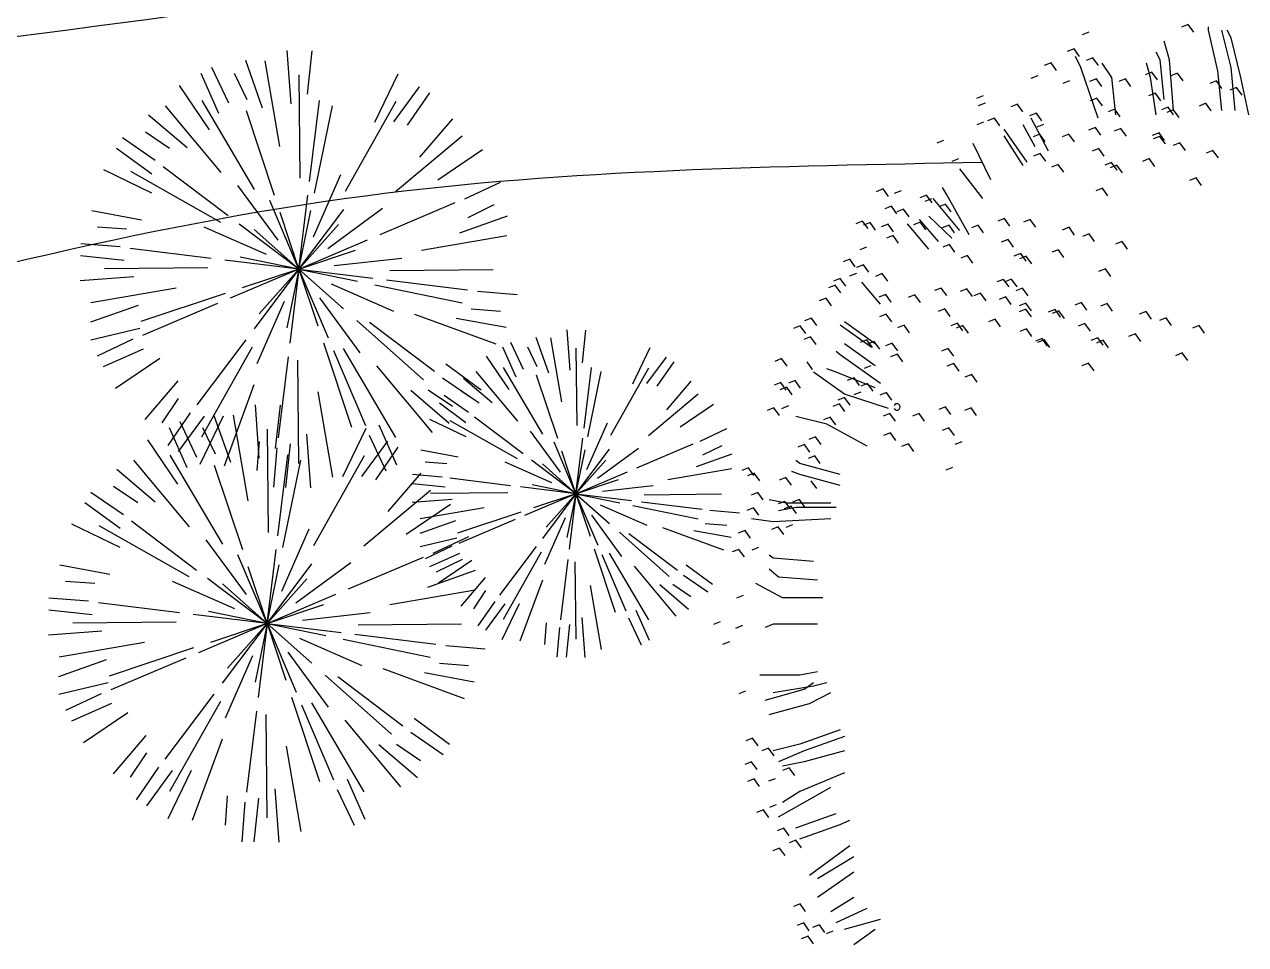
# Model space of a CAD drawing. Header units: millimetres. Extents: x 0 to 77.1, y -22.3 to 58.9.
# Drawn here: x 33.002 to 36.469, y -9.905 to -7.294 of the extents above; entities that cross this region are included whole.
import ezdxf

# ---------------------------------------------------------------- set-up
doc = ezdxf.new("R2010")
doc.units = ezdxf.units.MM
doc.layers.add('01 Curvas', color=7, linetype='Continuous', lineweight=30, true_color=0x000000)
for name, color, linetype in [('ARBOL', 3, 'Continuous'), ('paisajismo', 7, 'Continuous'), ('pisos', 1, 'Continuous')]:
    doc.layers.add(name, color=color, linetype=linetype)

# ---------------------------------------------------------------- blocks, each defined once
blk = doc.blocks.new('44')
at = {"color": 60}
for p, q in [((4946.766, 1422.229), (4946.708, 1422.283)), ((4946.717, 1422.139), (4946.766, 1422.229)), ((4947.175, 1422.2), (4947.117, 1422.254)), ((4947.175, 1422.2), (4947.117, 1422.254)), ((4947.126, 1422.11), (4947.175, 1422.2)), ((4947.126, 1422.11), (4947.175, 1422.2)), ((4945.54, 1422.046), (4945.482, 1422.1)), ((4945.54, 1422.046), (4945.482, 1422.1)), ((4946.247, 1422.075), (4946.19, 1422.129)), ((4946.247, 1422.075), (4946.19, 1422.129)), ((4946.198, 1421.986), (4946.247, 1422.075)), ((4946.198, 1421.986), (4946.247, 1422.075)), ((4946.51, 1422.046), (4946.452, 1422.1)), ((4946.51, 1422.046), (4946.452, 1422.1)), ((4946.528, 1422.126), (4946.47, 1422.18)), ((4946.528, 1422.126), (4946.47, 1422.18)), ((4946.479, 1422.037), (4946.528, 1422.126)), ((4946.479, 1422.037), (4946.528, 1422.126)), ((4947.114, 1422.046), (4947.056, 1422.1)), ((4947.114, 1422.046), (4947.056, 1422.1)), ((4947.303, 1422.126), (4947.245, 1422.18)), ((4947.303, 1422.126), (4947.245, 1422.18)), ((4947.254, 1422.037), (4947.303, 1422.126)), ((4947.254, 1422.037), (4947.303, 1422.126)), ((4947.566, 1422.075), (4947.508, 1422.129)), ((4947.566, 1422.075), (4947.508, 1422.129)), ((4947.516, 1421.986), (4947.566, 1422.075)), ((4947.516, 1421.986), (4947.566, 1422.075)), ((4947.736, 1422.046), (4947.679, 1422.1)), ((4947.736, 1422.046), (4947.679, 1422.1)), ((4947.824, 1422.026), (4947.766, 1422.08)), ((4947.824, 1422.026), (4947.766, 1422.08)), ((4948.06, 1422.024), (4948.002, 1422.078)), ((4945.515, 1421.965), (4945.457, 1422.019)), ((4945.515, 1421.965), (4945.457, 1422.019)), ((4945.466, 1421.876), (4945.515, 1421.965)), ((4945.466, 1421.876), (4945.515, 1421.965)), ((4945.49, 1421.956), (4945.54, 1422.046)), ((4945.49, 1421.956), (4945.54, 1422.046)), ((4946.333, 1421.943), (4946.275, 1421.997)), ((4946.46, 1421.956), (4946.51, 1422.046)), ((4946.46, 1421.956), (4946.51, 1422.046)), ((4946.614, 1421.994), (4946.556, 1422.048)), ((4946.614, 1421.994), (4946.556, 1422.048)), ((4946.564, 1421.905), (4946.614, 1421.994)), ((4946.564, 1421.905), (4946.614, 1421.994)), ((4946.802, 1421.876), (4946.852, 1421.965)), ((4946.802, 1421.876), (4946.852, 1421.965)), ((4947.065, 1421.956), (4947.114, 1422.046)), ((4947.065, 1421.956), (4947.114, 1422.046)), ((4947.687, 1421.956), (4947.736, 1422.046)), ((4947.687, 1421.956), (4947.736, 1422.046)), ((4947.775, 1421.937), (4947.824, 1422.026)), ((4947.775, 1421.937), (4947.824, 1422.026)), ((4947.95, 1421.892), (4947.892, 1421.946)), ((4947.95, 1421.892), (4947.892, 1421.946)), ((4948.01, 1421.934), (4948.06, 1422.024)), ((4948.01, 1421.934), (4948.06, 1422.024)), ((4948.068, 1421.865), (4948.01, 1421.919)), ((4948.068, 1421.865), (4948.01, 1421.919)), ((4944.697, 1421.76), (4944.64, 1421.814)), ((4944.697, 1421.76), (4944.64, 1421.814)), ((4944.911, 1421.789), (4944.853, 1421.843)), ((4944.911, 1421.789), (4944.853, 1421.843)), ((4944.861, 1421.7), (4944.911, 1421.789)), ((4944.861, 1421.7), (4944.911, 1421.789)), ((4945.173, 1421.811), (4945.116, 1421.865)), ((4945.173, 1421.811), (4945.116, 1421.865)), ((4945.124, 1421.722), (4945.173, 1421.811)), ((4945.124, 1421.722), (4945.173, 1421.811)), ((4945.344, 1421.84), (4945.286, 1421.894)), ((4945.344, 1421.84), (4945.286, 1421.894)), ((4945.295, 1421.751), (4945.344, 1421.84)), ((4945.295, 1421.751), (4945.344, 1421.84)), ((4948.019, 1421.775), (4948.068, 1421.865)), ((4948.019, 1421.775), (4948.068, 1421.865)), ((4943.898, 1421.606), (4943.84, 1421.66)), ((4944.648, 1421.67), (4944.697, 1421.76)), ((4944.648, 1421.67), (4944.697, 1421.76)), ((4945.62, 1421.634), (4945.563, 1421.688)), ((4946.029, 1421.605), (4945.972, 1421.659)), ((4946.029, 1421.605), (4945.972, 1421.659)), ((4948.068, 1421.638), (4948.01, 1421.691)), ((4948.068, 1421.638), (4948.01, 1421.691)), ((4944.264, 1421.503), (4944.206, 1421.557)), ((4944.807, 1421.577), (4944.749, 1421.63)), ((4944.807, 1421.577), (4944.749, 1421.63)), ((4945.102, 1421.48), (4945.044, 1421.534)), ((4945.102, 1421.48), (4945.044, 1421.534)), ((4945.382, 1421.532), (4945.325, 1421.586)), ((4945.382, 1421.532), (4945.325, 1421.586)), ((4945.333, 1421.442), (4945.382, 1421.532)), ((4945.333, 1421.442), (4945.382, 1421.532)), ((4945.571, 1421.545), (4945.62, 1421.634)), ((4945.98, 1421.516), (4946.029, 1421.605)), ((4945.98, 1421.516), (4946.029, 1421.605)), ((4946.158, 1421.532), (4946.1, 1421.586)), ((4946.158, 1421.532), (4946.1, 1421.586)), ((4946.108, 1421.442), (4946.158, 1421.532)), ((4946.108, 1421.442), (4946.158, 1421.532)), ((4946.42, 1421.48), (4946.362, 1421.534)), ((4946.42, 1421.48), (4946.362, 1421.534)), ((4947.348, 1421.48), (4947.29, 1421.534)), ((4947.348, 1421.48), (4947.29, 1421.534)), ((4947.879, 1421.506), (4947.821, 1421.56)), ((4947.879, 1421.506), (4947.821, 1421.56)), ((4948.019, 1421.548), (4948.068, 1421.638)), ((4943.745, 1421.423), (4943.688, 1421.477)), ((4943.965, 1421.371), (4943.907, 1421.425)), ((4945.052, 1421.391), (4945.102, 1421.48)), ((4945.052, 1421.391), (4945.102, 1421.48)), ((4945.187, 1421.349), (4945.129, 1421.402)), ((4945.364, 1421.451), (4945.306, 1421.505)), ((4945.364, 1421.451), (4945.306, 1421.505)), ((4945.315, 1421.362), (4945.364, 1421.451)), ((4945.315, 1421.362), (4945.364, 1421.451)), ((4945.468, 1421.4), (4945.41, 1421.454)), ((4945.468, 1421.4), (4945.41, 1421.454)), ((4945.418, 1421.31), (4945.468, 1421.4)), ((4945.418, 1421.31), (4945.468, 1421.4)), ((4945.968, 1421.451), (4945.91, 1421.505)), ((4945.968, 1421.451), (4945.91, 1421.505)), ((4945.919, 1421.362), (4945.968, 1421.451)), ((4945.919, 1421.362), (4945.968, 1421.451)), ((4946.37, 1421.391), (4946.42, 1421.48)), ((4946.37, 1421.391), (4946.42, 1421.48)), ((4946.591, 1421.451), (4946.533, 1421.505)), ((4946.591, 1421.451), (4946.533, 1421.505)), ((4946.541, 1421.362), (4946.591, 1421.451)), ((4946.541, 1421.362), (4946.591, 1421.451)), ((4946.678, 1421.432), (4946.621, 1421.485)), ((4946.678, 1421.432), (4946.621, 1421.485)), ((4946.629, 1421.342), (4946.678, 1421.432)), ((4946.629, 1421.342), (4946.678, 1421.432)), ((4946.914, 1421.429), (4946.856, 1421.483)), ((4946.865, 1421.34), (4946.914, 1421.429)), ((4946.865, 1421.34), (4946.914, 1421.429)), ((4947.298, 1421.391), (4947.348, 1421.48)), ((4947.298, 1421.391), (4947.348, 1421.48)), ((4947.366, 1421.4), (4947.308, 1421.454)), ((4947.366, 1421.4), (4947.308, 1421.454)), ((4947.316, 1421.31), (4947.366, 1421.4)), ((4947.316, 1421.31), (4947.366, 1421.4)), ((4947.69, 1421.41), (4947.632, 1421.464)), ((4947.64, 1421.321), (4947.69, 1421.41)), ((4947.64, 1421.321), (4947.69, 1421.41)), ((4947.829, 1421.416), (4947.879, 1421.506)), ((4947.829, 1421.416), (4947.879, 1421.506)), ((4945.656, 1421.281), (4945.706, 1421.371)), ((4945.656, 1421.281), (4945.706, 1421.371)), ((4946.804, 1421.297), (4946.747, 1421.351)), ((4946.804, 1421.297), (4946.747, 1421.351)), ((4946.922, 1421.27), (4946.865, 1421.324)), ((4946.922, 1421.27), (4946.865, 1421.324)), ((4946.873, 1421.181), (4946.922, 1421.27)), ((4946.873, 1421.181), (4946.922, 1421.27)), ((4947.11, 1421.319), (4947.052, 1421.373)), ((4947.11, 1421.319), (4947.052, 1421.373)), ((4947.433, 1421.217), (4947.375, 1421.271)), ((4947.433, 1421.217), (4947.375, 1421.271)), ((4948.013, 1421.22), (4947.955, 1421.274)), ((4948.013, 1421.22), (4947.955, 1421.274)), ((4947.348, 1421.114), (4947.29, 1421.168)), ((4947.348, 1421.114), (4947.29, 1421.168)), ((4947.383, 1421.127), (4947.433, 1421.217)), ((4947.665, 1421.183), (4947.608, 1421.237)), ((4947.665, 1421.183), (4947.608, 1421.237)), ((4947.964, 1421.13), (4948.013, 1421.22)), ((4947.964, 1421.13), (4948.013, 1421.22)), ((4943.337, 1421.034), (4943.279, 1421.088)), ((4946.544, 1420.816), (4946.486, 1420.87)), ((4942.909, 1420.748), (4942.851, 1420.802)), ((4942.909, 1420.748), (4942.851, 1420.802)), ((4942.86, 1420.659), (4942.909, 1420.748)), ((4942.86, 1420.659), (4942.909, 1420.748)), ((4946.495, 1420.726), (4946.544, 1420.816)), ((4946.495, 1420.726), (4946.544, 1420.816)), ((4942.519, 1420.543), (4942.461, 1420.597)), ((4942.671, 1420.646), (4942.613, 1420.7)), ((4942.671, 1420.646), (4942.613, 1420.7)), ((4942.622, 1420.556), (4942.671, 1420.646)), ((4942.622, 1420.556), (4942.671, 1420.646)), ((4942.885, 1420.543), (4942.827, 1420.597)), ((4946.52, 1420.589), (4946.462, 1420.643)), ((4946.52, 1420.589), (4946.462, 1420.643)), ((4942.469, 1420.454), (4942.519, 1420.543)), ((4942.835, 1420.454), (4942.885, 1420.543)), ((4946.47, 1420.499), (4946.52, 1420.589)), ((4946.47, 1420.499), (4946.52, 1420.589)), ((4942.256, 1420.308), (4942.199, 1420.362)), ((4942.256, 1420.308), (4942.199, 1420.362)), ((4942.616, 1420.338), (4942.559, 1420.392)), ((4942.207, 1420.219), (4942.256, 1420.308)), ((4942.366, 1420.206), (4942.308, 1420.26)), ((4942.787, 1420.25), (4942.729, 1420.304)), ((4942.738, 1420.16), (4942.787, 1420.25)), ((4942.738, 1420.16), (4942.787, 1420.25)), ((4942.171, 1420.023), (4942.113, 1420.076)), ((4942.171, 1420.023), (4942.113, 1420.076)), ((4946.495, 1420.046), (4946.437, 1420.1)), ((4946.495, 1420.046), (4946.437, 1420.1)), ((4941.957, 1419.971), (4941.899, 1420.025)), ((4941.957, 1419.971), (4941.899, 1420.025)), ((4941.908, 1419.882), (4941.957, 1419.971)), ((4941.908, 1419.882), (4941.957, 1419.971)), ((4942.121, 1419.933), (4942.171, 1420.023)), ((4942.121, 1419.933), (4942.171, 1420.023)), ((4942.11, 1419.847), (4942.052, 1419.901)), ((4942.06, 1419.757), (4942.11, 1419.847)), ((4951.032, 1419.608), (4950.974, 1419.662)), ((4951.032, 1419.608), (4950.974, 1419.662)), ((4951.41, 1419.674), (4951.352, 1419.728)), ((4951.41, 1419.674), (4951.352, 1419.728)), ((4951.36, 1419.585), (4951.41, 1419.674)), ((4951.36, 1419.585), (4951.41, 1419.674)), ((4941.506, 1419.509), (4941.448, 1419.563)), ((4941.506, 1419.509), (4941.448, 1419.563)), ((4950.439, 1419.554), (4950.381, 1419.608)), ((4950.439, 1419.554), (4950.381, 1419.608)), ((4950.389, 1419.464), (4950.439, 1419.554)), ((4950.389, 1419.464), (4950.439, 1419.554)), ((4950.707, 1419.554), (4950.65, 1419.608)), ((4950.707, 1419.554), (4950.65, 1419.608)), ((4950.658, 1419.464), (4950.707, 1419.554)), ((4950.658, 1419.464), (4950.707, 1419.554)), ((4950.739, 1419.579), (4950.681, 1419.633)), ((4950.739, 1419.579), (4950.681, 1419.633)), ((4950.689, 1419.49), (4950.739, 1419.579)), ((4950.689, 1419.49), (4950.739, 1419.579)), ((4951.032, 1419.542), (4950.974, 1419.596)), ((4951.032, 1419.542), (4950.974, 1419.596)), ((4950.982, 1419.519), (4951.032, 1419.608)), ((4950.982, 1419.453), (4951.032, 1419.542)), ((4941.335, 1419.385), (4941.277, 1419.439)), ((4941.335, 1419.385), (4941.277, 1419.439)), ((4941.456, 1419.42), (4941.506, 1419.509)), ((4941.225, 1419.282), (4941.167, 1419.336)), ((4941.225, 1419.282), (4941.167, 1419.336)), ((4941.176, 1419.193), (4941.225, 1419.282)), ((4941.176, 1419.193), (4941.225, 1419.282)), ((4941.285, 1419.295), (4941.335, 1419.385)), ((4941.285, 1419.295), (4941.335, 1419.385)), ((4941.39, 1419.224), (4941.332, 1419.277)), ((4950.738, 1419.327), (4950.68, 1419.38)), ((4950.738, 1419.327), (4950.68, 1419.38)), ((4950.688, 1419.237), (4950.738, 1419.327)), ((4950.688, 1419.237), (4950.738, 1419.327)), ((4951.245, 1419.257), (4951.187, 1419.31)), ((4951.245, 1419.257), (4951.187, 1419.31)), ((4951.514, 1419.257), (4951.456, 1419.31)), ((4951.514, 1419.257), (4951.456, 1419.31)), ((4941.34, 1419.134), (4941.39, 1419.224)), ((4941.34, 1419.134), (4941.39, 1419.224)), ((4951.196, 1419.167), (4951.245, 1419.257)), ((4951.196, 1419.167), (4951.245, 1419.257)), ((4951.464, 1419.167), (4951.514, 1419.257)), ((4951.464, 1419.167), (4951.514, 1419.257)), ((4941.39, 1419.062), (4941.332, 1419.116)), ((4950.469, 1419.004), (4950.412, 1419.058)), ((4950.469, 1419.004), (4950.412, 1419.058)), ((4950.42, 1418.915), (4950.469, 1419.004)), ((4950.42, 1418.915), (4950.469, 1419.004)), ((4950.817, 1418.967), (4950.759, 1419.021)), ((4950.817, 1418.967), (4950.759, 1419.021)), ((4951.544, 1419.029), (4951.486, 1419.083)), ((4951.544, 1419.029), (4951.486, 1419.083)), ((4951.495, 1418.94), (4951.544, 1419.029)), ((4951.495, 1418.94), (4951.544, 1419.029)), ((4950.768, 1418.878), (4950.817, 1418.967)), ((4950.768, 1418.878), (4950.817, 1418.967))]:
    blk.add_line(p, q, dxfattribs=at)
at = {"color": 62}
for p, q in [((4948.493, 1422.075), (4948.435, 1422.129)), ((4948.493, 1422.075), (4948.435, 1422.129)), ((4948.444, 1421.986), (4948.493, 1422.075)), ((4948.444, 1421.986), (4948.493, 1422.075)), ((4948.902, 1422.024), (4948.844, 1422.078)), ((4948.902, 1422.024), (4948.844, 1422.078)), ((4948.255, 1421.914), (4948.197, 1421.968)), ((4948.255, 1421.914), (4948.197, 1421.968)), ((4948.512, 1421.994), (4948.454, 1422.048)), ((4948.512, 1421.994), (4948.454, 1422.048)), ((4948.462, 1421.905), (4948.512, 1421.994)), ((4948.462, 1421.905), (4948.512, 1421.994)), ((4948.774, 1421.862), (4948.716, 1421.916)), ((4948.774, 1421.862), (4948.716, 1421.916)), ((4948.853, 1421.934), (4948.902, 1422.024)), ((4948.853, 1421.934), (4948.902, 1422.024)), ((4948.579, 1421.811), (4948.521, 1421.865)), ((4948.579, 1421.811), (4948.521, 1421.865)), ((4948.529, 1421.722), (4948.579, 1421.811)), ((4948.724, 1421.773), (4948.774, 1421.862)), ((4948.724, 1421.773), (4948.774, 1421.862)), ((4948.969, 1421.84), (4948.911, 1421.894)), ((4948.493, 1421.708), (4948.435, 1421.762)), ((4948.493, 1421.708), (4948.435, 1421.762)), ((4948.444, 1421.619), (4948.493, 1421.708)), ((4948.444, 1421.619), (4948.493, 1421.708)), ((4948.8, 1421.729), (4948.742, 1421.783)), ((4948.8, 1421.729), (4948.742, 1421.783)), ((4948.751, 1421.639), (4948.8, 1421.729)), ((4948.751, 1421.639), (4948.8, 1421.729)), ((4949.659, 1421.657), (4949.601, 1421.711)), ((4948.75, 1421.503), (4948.692, 1421.557)), ((4949.03, 1421.503), (4948.972, 1421.557)), ((4949.044, 1421.568), (4948.986, 1421.621)), ((4949.044, 1421.568), (4948.986, 1421.621)), ((4948.995, 1421.478), (4949.044, 1421.568)), ((4948.995, 1421.478), (4949.044, 1421.568)), ((4950.281, 1421.474), (4950.223, 1421.528)), ((4948.7, 1421.414), (4948.75, 1421.503)), ((4948.7, 1421.414), (4948.75, 1421.503)), ((4949.044, 1421.34), (4948.986, 1421.394)), ((4949.044, 1421.34), (4948.986, 1421.394)), ((4949.549, 1421.423), (4949.491, 1421.477)), ((4950.025, 1421.349), (4949.967, 1421.403)), ((4950.22, 1421.423), (4950.162, 1421.477)), ((4948.855, 1421.208), (4948.797, 1421.262)), ((4948.855, 1421.208), (4948.797, 1421.262)), ((4948.995, 1421.251), (4949.044, 1421.34)), ((4950.115, 1421.262), (4950.058, 1421.316)), ((4950.115, 1421.262), (4950.058, 1421.316)), ((4950.066, 1421.172), (4950.115, 1421.262)), ((4950.066, 1421.172), (4950.115, 1421.262)), ((4947.616, 1421.094), (4947.665, 1421.183)), ((4947.616, 1421.094), (4947.665, 1421.183)), ((4948.666, 1421.113), (4948.608, 1421.167)), ((4948.805, 1421.119), (4948.855, 1421.208)), ((4948.805, 1421.119), (4948.855, 1421.208)), ((4950.36, 1421.1), (4950.302, 1421.154)), ((4950.36, 1421.1), (4950.302, 1421.154)), ((4946.922, 1421.043), (4946.865, 1421.097)), ((4946.922, 1421.043), (4946.865, 1421.097)), ((4946.873, 1420.954), (4946.922, 1421.043)), ((4947.298, 1421.025), (4947.348, 1421.114)), ((4947.298, 1421.025), (4947.348, 1421.114)), ((4948.202, 1420.992), (4948.145, 1421.046)), ((4948.202, 1420.992), (4948.145, 1421.046)), ((4948.153, 1420.903), (4948.202, 1420.992)), ((4948.153, 1420.903), (4948.202, 1420.992)), ((4948.616, 1421.024), (4948.666, 1421.113)), ((4948.616, 1421.024), (4948.666, 1421.113)), ((4950.31, 1421.011), (4950.36, 1421.1)), ((4950.31, 1421.011), (4950.36, 1421.1)), ((4950.733, 1421.034), (4950.675, 1421.088)), ((4950.922, 1420.964), (4950.864, 1421.018)), ((4950.922, 1420.964), (4950.864, 1421.018)), ((4946.733, 1420.911), (4946.675, 1420.965)), ((4946.733, 1420.911), (4946.675, 1420.965)), ((4946.684, 1420.822), (4946.733, 1420.911)), ((4946.684, 1420.822), (4946.733, 1420.911)), ((4948.013, 1420.861), (4947.955, 1420.914)), ((4948.013, 1420.861), (4947.955, 1420.914)), ((4947.964, 1420.771), (4948.013, 1420.861)), ((4947.964, 1420.771), (4948.013, 1420.861)), ((4948.641, 1420.886), (4948.584, 1420.94)), ((4948.641, 1420.886), (4948.584, 1420.94)), ((4948.592, 1420.796), (4948.641, 1420.886)), ((4948.592, 1420.796), (4948.641, 1420.886)), ((4948.989, 1420.922), (4948.931, 1420.976)), ((4948.989, 1420.922), (4948.931, 1420.976)), ((4948.94, 1420.833), (4948.989, 1420.922)), ((4948.94, 1420.833), (4948.989, 1420.922)), ((4950.36, 1420.873), (4950.302, 1420.927)), ((4950.36, 1420.873), (4950.302, 1420.927)), ((4950.31, 1420.784), (4950.36, 1420.873)), ((4950.872, 1420.875), (4950.922, 1420.964)), ((4950.872, 1420.875), (4950.922, 1420.964)), ((4951.166, 1420.803), (4951.108, 1420.857)), ((4951.166, 1420.803), (4951.108, 1420.857)), ((4947.934, 1420.67), (4947.876, 1420.724)), ((4947.934, 1420.67), (4947.876, 1420.724)), ((4948.312, 1420.736), (4948.254, 1420.79)), ((4948.312, 1420.736), (4948.254, 1420.79)), ((4948.263, 1420.646), (4948.312, 1420.736)), ((4948.263, 1420.646), (4948.312, 1420.736)), ((4949.178, 1420.695), (4949.121, 1420.749)), ((4949.178, 1420.695), (4949.121, 1420.749)), ((4950.17, 1420.741), (4950.113, 1420.795)), ((4950.17, 1420.741), (4950.113, 1420.795)), ((4950.121, 1420.652), (4950.17, 1420.741)), ((4950.121, 1420.652), (4950.17, 1420.741)), ((4950.281, 1420.748), (4950.223, 1420.802)), ((4950.83, 1420.697), (4950.773, 1420.751)), ((4951.116, 1420.714), (4951.166, 1420.803)), ((4951.116, 1420.714), (4951.166, 1420.803)), ((4951.398, 1420.734), (4951.34, 1420.787)), ((4946.868, 1420.625), (4946.81, 1420.679)), ((4946.868, 1420.625), (4946.81, 1420.679)), ((4946.818, 1420.536), (4946.868, 1420.625)), ((4946.818, 1420.536), (4946.868, 1420.625)), ((4947.641, 1420.641), (4947.583, 1420.695)), ((4947.641, 1420.641), (4947.583, 1420.695)), ((4947.591, 1420.551), (4947.641, 1420.641)), ((4947.591, 1420.551), (4947.641, 1420.641)), ((4947.934, 1420.604), (4947.876, 1420.658)), ((4947.934, 1420.604), (4947.876, 1420.658)), ((4947.884, 1420.58), (4947.934, 1420.67)), ((4947.884, 1420.515), (4947.934, 1420.604)), ((4948.333, 1420.582), (4948.275, 1420.636)), ((4948.333, 1420.582), (4948.275, 1420.636)), ((4948.989, 1420.563), (4948.931, 1420.617)), ((4948.989, 1420.563), (4948.931, 1420.617)), ((4949.129, 1420.606), (4949.178, 1420.695)), ((4949.129, 1420.606), (4949.178, 1420.695)), ((4949.981, 1420.646), (4949.923, 1420.7)), ((4949.932, 1420.557), (4949.981, 1420.646)), ((4949.932, 1420.557), (4949.981, 1420.646)), ((4951.166, 1420.576), (4951.108, 1420.63)), ((4951.166, 1420.576), (4951.108, 1420.63)), ((4947.52, 1420.519), (4947.462, 1420.573)), ((4947.471, 1420.429), (4947.52, 1420.519)), ((4947.471, 1420.429), (4947.52, 1420.519)), ((4948.284, 1420.493), (4948.333, 1420.582)), ((4948.284, 1420.493), (4948.333, 1420.582)), ((4948.577, 1420.421), (4948.52, 1420.475)), ((4948.577, 1420.421), (4948.52, 1420.475)), ((4948.94, 1420.474), (4948.989, 1420.563)), ((4948.94, 1420.474), (4948.989, 1420.563)), ((4949.288, 1420.439), (4949.23, 1420.493)), ((4949.288, 1420.439), (4949.23, 1420.493)), ((4949.957, 1420.419), (4949.899, 1420.473)), ((4949.957, 1420.419), (4949.899, 1420.473)), ((4950.305, 1420.455), (4950.247, 1420.509)), ((4950.305, 1420.455), (4950.247, 1420.509)), ((4950.977, 1420.444), (4950.919, 1420.498)), ((4950.977, 1420.444), (4950.919, 1420.498)), ((4951.116, 1420.487), (4951.166, 1420.576)), ((4947.057, 1420.398), (4946.999, 1420.452)), ((4947.057, 1420.398), (4946.999, 1420.452)), ((4947.007, 1420.309), (4947.057, 1420.398)), ((4947.007, 1420.309), (4947.057, 1420.398)), ((4947.496, 1420.291), (4947.438, 1420.345)), ((4947.496, 1420.291), (4947.438, 1420.345)), ((4948.147, 1420.318), (4948.09, 1420.372)), ((4948.147, 1420.318), (4948.09, 1420.372)), ((4948.416, 1420.318), (4948.358, 1420.372)), ((4948.416, 1420.318), (4948.358, 1420.372)), ((4948.528, 1420.332), (4948.577, 1420.421)), ((4948.528, 1420.332), (4948.577, 1420.421)), ((4948.617, 1420.343), (4948.559, 1420.397)), ((4948.617, 1420.343), (4948.559, 1420.397)), ((4948.567, 1420.254), (4948.617, 1420.343)), ((4948.567, 1420.254), (4948.617, 1420.343)), ((4948.91, 1420.373), (4948.852, 1420.427)), ((4948.91, 1420.373), (4948.852, 1420.427)), ((4948.91, 1420.307), (4948.852, 1420.361)), ((4948.91, 1420.307), (4948.852, 1420.361)), ((4948.86, 1420.283), (4948.91, 1420.373)), ((4949.239, 1420.349), (4949.288, 1420.439)), ((4949.239, 1420.349), (4949.288, 1420.439)), ((4949.907, 1420.329), (4949.957, 1420.419)), ((4949.907, 1420.329), (4949.957, 1420.419)), ((4950.255, 1420.366), (4950.305, 1420.455)), ((4950.255, 1420.366), (4950.305, 1420.455)), ((4950.787, 1420.349), (4950.73, 1420.403)), ((4950.738, 1420.259), (4950.787, 1420.349)), ((4950.738, 1420.259), (4950.787, 1420.349)), ((4950.927, 1420.355), (4950.977, 1420.444)), ((4950.927, 1420.355), (4950.977, 1420.444)), ((4946.868, 1420.266), (4946.81, 1420.32)), ((4946.868, 1420.266), (4946.81, 1420.32)), ((4946.818, 1420.177), (4946.868, 1420.266)), ((4946.818, 1420.177), (4946.868, 1420.266)), ((4947.167, 1420.141), (4947.109, 1420.195)), ((4947.167, 1420.141), (4947.109, 1420.195)), ((4947.446, 1420.202), (4947.496, 1420.291)), ((4947.446, 1420.202), (4947.496, 1420.291)), ((4948.098, 1420.229), (4948.147, 1420.318)), ((4948.098, 1420.229), (4948.147, 1420.318)), ((4948.366, 1420.229), (4948.416, 1420.318)), ((4948.366, 1420.229), (4948.416, 1420.318)), ((4948.577, 1420.194), (4948.52, 1420.248)), ((4948.577, 1420.194), (4948.52, 1420.248)), ((4948.528, 1420.104), (4948.577, 1420.194)), ((4948.86, 1420.217), (4948.91, 1420.307)), ((4950.494, 1420.228), (4950.436, 1420.282)), ((4950.494, 1420.228), (4950.436, 1420.282)), ((4950.444, 1420.139), (4950.494, 1420.228)), ((4950.444, 1420.139), (4950.494, 1420.228)), ((4951.111, 1420.158), (4951.053, 1420.212)), ((4951.111, 1420.158), (4951.053, 1420.212)), ((4946.788, 1420.075), (4946.73, 1420.129)), ((4946.788, 1420.075), (4946.73, 1420.129)), ((4947.117, 1420.052), (4947.167, 1420.141)), ((4947.117, 1420.052), (4947.167, 1420.141)), ((4948.388, 1420.062), (4948.33, 1420.116)), ((4948.388, 1420.062), (4948.33, 1420.116)), ((4948.339, 1419.972), (4948.388, 1420.062)), ((4948.339, 1419.972), (4948.388, 1420.062)), ((4948.447, 1420.091), (4948.389, 1420.145)), ((4948.447, 1420.091), (4948.389, 1420.145)), ((4948.397, 1420.001), (4948.447, 1420.091)), ((4948.397, 1420.001), (4948.447, 1420.091)), ((4949.123, 1420.021), (4949.066, 1420.075)), ((4949.123, 1420.021), (4949.066, 1420.075)), ((4949.392, 1420.021), (4949.334, 1420.075)), ((4949.392, 1420.021), (4949.334, 1420.075)), ((4950.305, 1420.096), (4950.247, 1420.15)), ((4950.305, 1420.096), (4950.247, 1420.15)), ((4950.255, 1420.007), (4950.305, 1420.096)), ((4950.255, 1420.007), (4950.305, 1420.096)), ((4950.763, 1420.121), (4950.705, 1420.175)), ((4950.763, 1420.121), (4950.705, 1420.175)), ((4950.713, 1420.032), (4950.763, 1420.121)), ((4950.713, 1420.032), (4950.763, 1420.121)), ((4951.061, 1420.069), (4951.111, 1420.158)), ((4951.061, 1420.069), (4951.111, 1420.158)), ((4948.199, 1419.967), (4948.141, 1420.02)), ((4948.149, 1419.877), (4948.199, 1419.967)), ((4948.149, 1419.877), (4948.199, 1419.967)), ((4949.074, 1419.931), (4949.123, 1420.021)), ((4949.074, 1419.931), (4949.123, 1420.021)), ((4949.342, 1419.931), (4949.392, 1420.021)), ((4949.342, 1419.931), (4949.392, 1420.021)), ((4949.932, 1419.876), (4949.875, 1419.93)), ((4949.932, 1419.876), (4949.875, 1419.93)), ((4950.225, 1419.906), (4950.167, 1419.96)), ((4950.225, 1419.906), (4950.167, 1419.96)), ((4950.604, 1419.972), (4950.546, 1420.026)), ((4950.604, 1419.972), (4950.546, 1420.026)), ((4950.554, 1419.882), (4950.604, 1419.972)), ((4950.554, 1419.882), (4950.604, 1419.972)), ((4951.3, 1419.931), (4951.242, 1419.985)), ((4951.3, 1419.931), (4951.242, 1419.985)), ((4951.251, 1419.841), (4951.3, 1419.931)), ((4951.251, 1419.841), (4951.3, 1419.931)), ((4948.178, 1419.768), (4948.12, 1419.822)), ((4948.178, 1419.768), (4948.12, 1419.822)), ((4948.522, 1419.776), (4948.465, 1419.83)), ((4948.522, 1419.776), (4948.465, 1419.83)), ((4949.422, 1419.794), (4949.365, 1419.848)), ((4949.422, 1419.794), (4949.365, 1419.848)), ((4949.883, 1419.787), (4949.932, 1419.876)), ((4949.883, 1419.787), (4949.932, 1419.876)), ((4950.225, 1419.84), (4950.167, 1419.894)), ((4950.225, 1419.84), (4950.167, 1419.894)), ((4950.176, 1419.816), (4950.225, 1419.906)), ((4950.176, 1419.75), (4950.225, 1419.84)), ((4951.111, 1419.799), (4951.053, 1419.853)), ((4951.111, 1419.799), (4951.053, 1419.853)), ((4951.061, 1419.71), (4951.111, 1419.799)), ((4951.061, 1419.71), (4951.111, 1419.799)), ((4948.175, 1419.739), (4948.117, 1419.793)), ((4948.175, 1419.739), (4948.117, 1419.793)), ((4948.125, 1419.65), (4948.175, 1419.739)), ((4948.125, 1419.65), (4948.175, 1419.739)), ((4948.128, 1419.679), (4948.178, 1419.768)), ((4948.128, 1419.679), (4948.178, 1419.768)), ((4948.526, 1419.732), (4948.468, 1419.786)), ((4948.526, 1419.732), (4948.468, 1419.786)), ((4948.473, 1419.687), (4948.522, 1419.776)), ((4948.473, 1419.687), (4948.522, 1419.776)), ((4948.476, 1419.642), (4948.526, 1419.732)), ((4948.476, 1419.642), (4948.526, 1419.732)), ((4949.373, 1419.704), (4949.422, 1419.794)), ((4949.373, 1419.704), (4949.422, 1419.794)), ((4948.712, 1419.549), (4948.654, 1419.603)), ((4948.712, 1419.549), (4948.654, 1419.603)), ((4948.662, 1419.459), (4948.712, 1419.549)), ((4948.662, 1419.459), (4948.712, 1419.549)), ((4948.522, 1419.417), (4948.465, 1419.471)), ((4948.522, 1419.417), (4948.465, 1419.471)), ((4948.473, 1419.327), (4948.522, 1419.417)), ((4948.473, 1419.327), (4948.522, 1419.417)), ((4949.154, 1419.471), (4949.096, 1419.525)), ((4949.154, 1419.471), (4949.096, 1419.525)), ((4949.104, 1419.382), (4949.154, 1419.471)), ((4949.104, 1419.382), (4949.154, 1419.471)), ((4949.502, 1419.434), (4949.444, 1419.488)), ((4949.502, 1419.434), (4949.444, 1419.488)), ((4949.452, 1419.345), (4949.502, 1419.434)), ((4949.452, 1419.345), (4949.502, 1419.434)), ((4948.443, 1419.226), (4948.385, 1419.28)), ((4948.443, 1419.226), (4948.385, 1419.28)), ((4948.821, 1419.292), (4948.764, 1419.346)), ((4948.821, 1419.292), (4948.764, 1419.346)), ((4948.772, 1419.203), (4948.821, 1419.292)), ((4948.772, 1419.203), (4948.821, 1419.292)), ((4948.15, 1419.197), (4948.092, 1419.251)), ((4948.15, 1419.197), (4948.092, 1419.251)), ((4948.101, 1419.107), (4948.15, 1419.197)), ((4948.101, 1419.107), (4948.15, 1419.197)), ((4948.443, 1419.16), (4948.385, 1419.214)), ((4948.443, 1419.16), (4948.385, 1419.214)), ((4948.394, 1419.137), (4948.443, 1419.226)), ((4948.394, 1419.071), (4948.443, 1419.16)), ((4948.657, 1418.874), (4948.599, 1418.928)), ((4948.657, 1418.874), (4948.599, 1418.928)), ((4948.607, 1418.785), (4948.657, 1418.874)), ((4948.607, 1418.785), (4948.657, 1418.874)), ((4948.925, 1418.874), (4948.867, 1418.928)), ((4948.925, 1418.874), (4948.867, 1418.928)), ((4948.876, 1418.785), (4948.925, 1418.874)), ((4948.876, 1418.785), (4948.925, 1418.874)), ((4948.956, 1418.647), (4948.898, 1418.701)), ((4948.956, 1418.647), (4948.898, 1418.701)), ((4948.906, 1418.558), (4948.956, 1418.647)), ((4948.906, 1418.558), (4948.956, 1418.647)), ((4948.687, 1418.325), (4948.629, 1418.379)), ((4948.687, 1418.325), (4948.629, 1418.379)), ((4949.035, 1418.288), (4948.977, 1418.342)), ((4949.035, 1418.288), (4948.977, 1418.342)), ((4948.638, 1418.235), (4948.687, 1418.325)), ((4948.638, 1418.235), (4948.687, 1418.325)), ((4948.986, 1418.199), (4949.035, 1418.288)), ((4948.986, 1418.199), (4949.035, 1418.288))]:
    blk.add_line(p, q, dxfattribs=at)
at = {"color": 64}
for p, q in [((4951.935, 1419.795), (4951.877, 1419.849)), ((4951.935, 1419.795), (4951.877, 1419.849)), ((4951.886, 1419.706), (4951.935, 1419.795)), ((4951.886, 1419.706), (4951.935, 1419.795))]:
    blk.add_line(p, q, dxfattribs=at)
blk = doc.blocks.new('45')
at = {"layer": 'ARBOL', "color": 8}
for p, q in [((4649.1202, 1805.1604), (4649.1202, 1805.1604)), ((4649.1514, 1805.0979), (4649.1514, 1805.0979)), ((4649.1827, 1805.0354), (4649.1827, 1805.0354))]:
    blk.add_line(p, q, dxfattribs=at)
at = {"layer": 'ARBOL', "color": 62}
for points in [[(4647.6386, 1806.0292), (4647.6386, 1806.1386), (4647.6774, 1806.2115)], [(4647.8536, 1806.0073), (4647.8446, 1806.1641), (4647.8536, 1806.2225)], [(4647.3608, 1806.186), (4647.3907, 1806.0802), (4647.4086, 1806.0547)], [(4647.4295, 1806.2006), (4647.4295, 1806.0912), (4647.4385, 1806.0438)], [(4647.5669, 1806.0438), (4647.5669, 1806.1641), (4647.5579, 1806.186)], [(4647.6863, 1806.0438), (4647.6953, 1806.1495), (4647.7162, 1806.175)], [(4647.7371, 1806.0547), (4647.7461, 1806.1641), (4647.755, 1806.175)], [(4647.8954, 1806.0073), (4647.8954, 1806.1276), (4647.9044, 1806.175)], [(4647.3817, 1806.1641), (4647.3996, 1806.0547), (4647.4086, 1806.0182)], [(4647.8835, 1805.9927), (4647.8835, 1806.1021), (4647.8745, 1806.1495)], [(4647.9432, 1805.9818), (4647.9731, 1806.0912), (4647.982, 1806.113)], [(4647.9731, 1805.9818), (4648.0029, 1806.0912), (4648.0119, 1806.1021)], [(4648.0507, 1805.9088), (4648.1104, 1806.0182), (4648.1313, 1806.1021)]]:
    blk.add_lwpolyline(points, dxfattribs=at)
at = {"layer": 'ARBOL', "color": 60}
for points in [[(4647.322, 1806.175), (4647.3518, 1806.0656), (4647.3817, 1806.0073)], [(4647.0442, 1806.1495), (4647.104, 1806.0438), (4647.1249, 1806.0073)], [(4647.1637, 1805.9708), (4647.1129, 1806.0912), (4647.0831, 1806.1386)], [(4647.2234, 1805.9708), (4647.1936, 1806.0802), (4647.1816, 1806.1386)], [(4647.2622, 1805.9708), (4647.2234, 1806.0802), (4647.1936, 1806.1495)], [(4647.2802, 1805.9818), (4647.2413, 1806.0912), (4647.2234, 1806.1641)], [(4646.9845, 1806.0912), (4647.0233, 1805.9818), (4647.0353, 1805.9562)], [(4647.0144, 1806.1021), (4647.0532, 1805.9927)], [(4646.8262, 1806.0438), (4646.8949, 1805.9453)], [(4646.877, 1806.0438), (4646.9367, 1805.9453)], [(4646.8859, 1806.0656), (4646.9666, 1805.9562)], [(4646.7874, 1806.0073), (4646.8262, 1805.9453)], [(4646.7575, 1805.9927), (4646.7963, 1805.9088)], [(4646.6978, 1805.9453), (4646.7396, 1805.8869)], [(4646.7396, 1805.9708), (4646.7665, 1805.8723)]]:
    blk.add_lwpolyline(points, dxfattribs=at)
at = {"layer": 'ARBOL', "color": 64}
for points in [[(4648.1522, 1805.8505), (4648.1911, 1805.9708), (4648.2508, 1806.0547)], [(4648.209, 1805.8869), (4648.2508, 1805.9927), (4648.2598, 1806.0182)], [(4648.2209, 1805.8723), (4648.2986, 1805.9818), (4648.3075, 1805.9927)], [(4648.3195, 1805.8979), (4648.3792, 1805.9818)], [(4648.2687, 1805.8869), (4648.3285, 1805.9708)], [(4648.3285, 1805.8869), (4648.3882, 1805.9708)], [(4648.436, 1805.8723), (4648.4957, 1805.9234)], [(4648.5853, 1805.7411), (4648.654, 1805.7994)], [(4648.6062, 1805.7155), (4648.6659, 1805.7666)], [(4648.6152, 1805.6791), (4648.6749, 1805.7411)], [(4648.6361, 1805.6572), (4648.7227, 1805.7301)], [(4648.6241, 1805.6316), (4648.7346, 1805.6936), (4648.7525, 1805.7046)], [(4648.7227, 1805.5952), (4648.8033, 1805.6572)], [(4648.7735, 1805.5733), (4648.872, 1805.6207)]]:
    blk.add_lwpolyline(points, dxfattribs=at)
at = {"layer": 'ARBOL', "color": 66}
for points in [[(4648.8123, 1805.4858), (4648.8929, 1805.5368)], [(4648.8212, 1805.4748), (4648.9108, 1805.5368)], [(4648.863, 1805.4529), (4648.9228, 1805.4858)], [(4648.8511, 1805.4165), (4648.9407, 1805.4639)], [(4648.9407, 1805.2815), (4649.0781, 1805.3289), (4649.1079, 1805.3435)], [(4648.9497, 1805.2341), (4649.0512, 1805.2451), (4649.09, 1805.2706)], [(4648.9497, 1805.1247), (4649.0512, 1805.1393), (4649.09, 1805.1502)], [(4648.9915, 1805.1028), (4649.099, 1805.1138), (4649.1199, 1805.1247)], [(4648.9616, 1805.0773), (4649.099, 1805.0882), (4649.1498, 1805.1028)], [(4648.9616, 1804.946), (4649.0691, 1804.9569), (4649.1796, 1804.9825), (4649.1886, 1804.9825)], [(4648.9616, 1804.9095), (4649.0781, 1804.9205), (4649.1796, 1804.946)], [(4648.9497, 1804.8731), (4649.0512, 1804.8949), (4649.1587, 1804.9205), (4649.1796, 1804.9314)]]:
    blk.add_lwpolyline(points, dxfattribs=at)
at = {"layer": 'ARBOL', "color": 64}
for centre, radius, start, end in [((4648.1567, 1805.8283), 0.0088, 120.5954, 59.4046), ((4648.6241, 1805.6426), 0, 0, 300.2257)]:
    blk.add_arc(centre, radius, start, end, dxfattribs=at)
blk = doc.blocks.new('46')
at = {"layer": 'pisos', "xscale": 0.2499999999998959, "yscale": 0.2499999999998959, "zscale": 0.2499999999998959, "rotation": 334.6078943352175}
blk.add_blockref('44', (3378.601, 2015.2391), dxfattribs=at)
at = {"layer": 'pisos'}
blk.add_blockref('45', (0, 0), dxfattribs=at)
blk = doc.blocks.new('A$C6EAD6344')
at = {"layer": 'paisajismo', "color": 96}
for p, q in [((1.8323, 2.6359), (1.842, 2.7534)), ((1.5567, 2.5975), (1.5063, 2.7041)), ((1.6118, 2.6074), (1.5738, 2.6856)), ((1.6578, 2.5823), (1.6074, 2.7245)), ((1.7097, 2.4683), (1.6655, 2.7234)), ((1.7702, 2.3737), (1.7673, 2.682)), ((1.885, 2.6169), (1.8912, 2.7037)), ((1.9003, 2.4475), (1.9895, 2.6905)), ((1.9123, 2.5721), (1.9398, 2.7205)), ((1.4997, 2.5175), (1.4098, 2.6499)), ((2.0491, 2.5413), (2.1263, 2.6466)), ((2.0902, 2.5313), (2.1573, 2.6283)), ((1.5343, 2.391), (1.3685, 2.5898)), ((1.7982, 2.364), (1.8277, 2.6055)), ((1.8128, 2.3291), (1.8663, 2.5893)), ((1.4324, 2.4638), (1.3176, 2.5618)), ((1.663, 2.345), (1.5679, 2.5689)), ((2.1264, 2.4886), (2.1751, 2.5606)), ((2.1276, 2.4361), (2.2256, 2.5509)), ((1.3372, 2.4264), (1.2403, 2.4935)), ((1.9247, 2.313), (2.071, 2.5073)), ((2.0549, 2.3342), (2.2536, 2.5001)), ((1.3272, 2.3853), (1.222, 2.4625)), ((1.9199, 2.2754), (2.0964, 2.474)), ((1.3278, 2.3287), (1.1837, 2.3984)), ((1.5332, 2.2415), (1.2648, 2.3932)), ((1.7559, 2.2077), (1.7336, 2.4094)), ((2.0031, 2.2345), (2.2687, 2.3912)), ((2.2306, 2.341), (2.3502, 2.3936)), ((1.7046, 2.1885), (1.5844, 2.352)), ((1.81, 2.1987), (1.8915, 2.3846)), ((2.2613, 2.3118), (2.3679, 2.3622)), ((1.7662, 2.1024), (1.6791, 2.3073)), ((1.7662, 2.1024), (1.7932, 2.3234)), ((2.0088, 2.2055), (2.2327, 2.3007)), ((1.7662, 2.1024), (1.7099, 2.2717)), ((1.7662, 2.1024), (1.8021, 2.2771)), ((1.8523, 2.1639), (2.0158, 2.2841)), ((1.9858, 2.1753), (2.238, 2.2591)), ((1.5395, 2.149), (1.2792, 2.2025)), ((1.6698, 2.1462), (1.4839, 2.2277)), ((1.7662, 2.1024), (1.5883, 2.2363)), ((1.7662, 2.1024), (1.6328, 2.2209)), ((1.7662, 2.1024), (1.8847, 2.2357)), ((2.1321, 2.1588), (2.3872, 2.203)), ((1.2446, 2.1279), (1.1148, 2.1422)), ((1.5045, 2.1344), (1.263, 2.1639)), ((1.7662, 2.1024), (1.9711, 2.1895)), ((1.7662, 2.1024), (1.9355, 2.1586)), ((1.4948, 2.1064), (1.1865, 2.1035)), ((1.7662, 2.1024), (1.5451, 2.1294)), ((1.7662, 2.1024), (1.5612, 2.0152)), ((1.7662, 2.1024), (1.5914, 2.1383)), ((1.7662, 2.1024), (1.5968, 2.0461)), ((1.7662, 2.1024), (1.6322, 1.9244)), ((1.7662, 2.1024), (1.6476, 1.969)), ((1.7662, 2.1024), (1.7302, 1.9276)), ((1.7662, 2.1024), (1.7391, 1.8813)), ((1.7662, 2.1024), (1.9409, 2.0664)), ((1.7662, 2.1024), (1.9441, 1.9684)), ((1.7662, 2.1024), (1.8995, 1.9838)), ((1.7662, 2.1024), (1.8533, 1.8974)), ((1.7662, 2.1024), (1.8224, 1.933)), ((1.7662, 2.1024), (1.9872, 2.0753)), ((2.0375, 2.0983), (2.3458, 2.1012)), ((2.259, 2.1256), (2.4186, 2.1372)), ((1.2734, 2.0792), (1.1137, 2.0675)), ((1.4002, 2.0459), (1.1451, 2.0017)), ((1.8625, 2.0586), (2.0484, 1.977)), ((2.0279, 2.0704), (2.2693, 2.0408)), ((2.2878, 2.0768), (2.4175, 2.0626)), ((1.5465, 2.0294), (1.2944, 1.9456)), ((1.6801, 2.0408), (1.5165, 1.9206)), ((1.7224, 2.006), (1.6408, 1.8201)), ((2.2997, 2.0362), (2.4172, 2.0265)), ((1.2863, 1.994), (1.144, 1.9436)), ((1.2611, 1.948), (1.1829, 1.91)), ((1.5292, 1.9702), (1.2636, 1.8136)), ((1.9991, 1.9632), (2.2676, 1.8115)), ((2.1113, 1.9683), (2.3543, 1.879)), ((2.2807, 1.9835), (2.3675, 1.9773)), ((1.9768, 1.9438), (2.1711, 1.7975)), ((0.9597, 1.7104), (0.9726, 1.8674)), ((1.2711, 1.8929), (1.1644, 1.8425)), ((1.3017, 1.8637), (1.1822, 1.8111)), ((1.4775, 1.8705), (1.2787, 1.7047)), ((1.6076, 1.8917), (1.4613, 1.6974)), ((1.627, 1.8694), (1.4753, 1.601)), ((1.8391, 1.8827), (1.9229, 1.6306)), ((1.8693, 1.8597), (1.9645, 1.6358)), ((2.2046, 1.8761), (2.3486, 1.8063)), ((0.5916, 1.6591), (0.5243, 1.8015)), ((0.7266, 1.6388), (0.6593, 1.8288)), ((0.7959, 1.4866), (0.7369, 1.8273)), ((1.03, 1.6851), (1.0384, 1.801)), ((1.0665, 1.6253), (1.1032, 1.8235)), ((1.351, 1.8359), (1.2186, 1.746)), ((1.7342, 1.8407), (1.7046, 1.5992)), ((1.7621, 1.831), (1.765, 1.5227)), ((2.2051, 1.8194), (2.3104, 1.7422)), ((0.6651, 1.6724), (0.6145, 1.7769)), ((0.8767, 1.3603), (0.8729, 1.772)), ((1.0504, 1.4588), (1.1696, 1.7834)), ((1.4047, 1.7686), (1.3067, 1.6538)), ((2.1951, 1.7783), (2.2921, 1.7112)), ((0.5154, 1.5524), (0.3953, 1.7292)), ((1.2491, 1.5841), (1.3523, 1.7247)), ((1.406, 1.7161), (1.3572, 1.6442)), ((1.8226, 1.7364), (1.8668, 1.4813)), ((2.0999, 1.7409), (2.2147, 1.6429)), ((2.1524, 1.7422), (2.2244, 1.6934)), ((2.3716, 1.5838), (2.3845, 1.7408)), ((0.914, 1.3474), (0.9535, 1.6699)), ((1.3041, 1.5708), (1.3937, 1.7003)), ((1.4421, 1.6734), (1.375, 1.5765)), ((1.4833, 1.6634), (1.406, 1.5582)), ((1.5399, 1.664), (1.4701, 1.5199)), ((2.0035, 1.5325), (1.9362, 1.6749)), ((2.0327, 1.6872), (2.1226, 1.5548)), ((2.1386, 1.5122), (2.0713, 1.7022)), ((2.2079, 1.36), (2.1488, 1.7007)), ((2.4419, 1.5585), (2.4503, 1.6743)), ((2.4623, 1.3322), (2.5815, 1.6568)), ((2.4784, 1.4987), (2.5151, 1.6968)), ((0.4256, 1.4806), (0.2723, 1.6115)), ((0.5617, 1.3835), (0.3402, 1.649)), ((0.7336, 1.322), (0.6065, 1.621)), ((0.9336, 1.3007), (1.0051, 1.6482)), ((1.3523, 1.5137), (1.4175, 1.6098)), ((1.62, 1.6326), (1.5925, 1.4842)), ((1.7894, 1.6095), (1.801, 1.4499)), ((1.8745, 1.6225), (1.9249, 1.4802)), ((1.9433, 1.6281), (1.9782, 1.4813)), ((1.9756, 1.6072), (2.026, 1.5006)), ((2.0048, 1.6379), (2.0574, 1.5184)), ((2.0771, 1.5458), (2.0264, 1.6503)), ((2.2886, 1.2337), (2.2848, 1.6454)), ((1.354, 1.4437), (1.4849, 1.5969)), ((1.6473, 1.5878), (1.6411, 1.5011)), ((1.7, 1.5688), (1.6903, 1.4513)), ((1.7406, 1.5808), (1.7264, 1.451)), ((1.9273, 1.4258), (1.8073, 1.6026)), ((2.6611, 1.4575), (2.7642, 1.5981)), ((2.716, 1.4442), (2.8057, 1.5736)), ((0.2984, 1.4307), (0.169, 1.5203)), ((1.0831, 1.2792), (1.2784, 1.5388)), ((1.2568, 1.3076), (1.5223, 1.529)), ((1.9736, 1.2568), (1.7521, 1.5223)), ((2.326, 1.2208), (2.3654, 1.5433)), ((2.3455, 1.1741), (2.417, 1.5216)), ((0.2851, 1.3758), (0.1445, 1.4789)), ((1.0766, 1.229), (1.3123, 1.4942)), ((1.8375, 1.354), (1.6843, 1.4849)), ((2.1455, 1.1953), (2.0184, 1.4943)), ((2.7643, 1.3871), (2.8294, 1.4832)), ((2.766, 1.3171), (2.8968, 1.4703)), ((2.495, 1.1526), (2.6904, 1.4122)), ((0.2858, 1.3002), (0.0935, 1.3933)), ((0.5602, 1.1837), (0.2017, 1.3863)), ((0.8576, 1.1386), (0.8278, 1.408)), ((0.9298, 1.1266), (1.0387, 1.3749)), ((1.1878, 1.1745), (1.5425, 1.3836)), ((1.4916, 1.3167), (1.6512, 1.3869)), ((1.7104, 1.3041), (1.5809, 1.3937)), ((2.4886, 1.1024), (2.7243, 1.3676)), ((2.6688, 1.1809), (2.9343, 1.4024)), ((0.7891, 1.1129), (0.6285, 1.3313)), ((1.5325, 1.2777), (1.6749, 1.345)), ((1.697, 1.2491), (1.5565, 1.3523)), ((0.8713, 0.9979), (0.755, 1.2716)), ((0.8713, 0.9979), (0.9074, 1.2931)), ((1.6978, 1.1735), (1.5054, 1.2666)), ((2.2696, 1.012), (2.2397, 1.2814)), ((0.8713, 0.9979), (0.7962, 1.2241)), ((0.8713, 0.9979), (0.9193, 1.2313)), ((0.9863, 1.0801), (1.2047, 1.2407)), ((1.1953, 1.1357), (1.4943, 1.2628)), ((1.9721, 1.0571), (1.6136, 1.2597)), ((2.3417, 1), (2.4506, 1.2482)), ((2.5997, 1.0478), (2.9544, 1.257)), ((2.9036, 1.1901), (3.0632, 1.2602)), ((2.9445, 1.151), (3.0868, 1.2183)), ((0.8713, 0.9979), (0.6337, 1.1768)), ((0.8713, 0.9979), (1.0296, 1.1761)), ((1.1647, 1.0954), (1.5014, 1.2072)), ((2.2011, 0.9863), (2.0405, 1.2047)), ((0.5685, 1.0602), (0.221, 1.1317)), ((0.7426, 1.0564), (0.4944, 1.1653)), ((0.8713, 0.9979), (0.6932, 1.1562)), ((1.36, 1.0733), (1.7007, 1.1324)), ((2.2833, 0.8713), (2.1669, 1.145)), ((2.2833, 0.8713), (2.3194, 1.1665)), ((2.6073, 1.009), (2.9063, 1.1361)), ((0.5218, 1.0407), (0.1993, 1.0801)), ((0.8713, 0.9979), (1.145, 1.1143)), ((0.8713, 0.9979), (1.0974, 1.073)), ((2.2833, 0.8713), (2.2081, 1.0974)), ((2.2833, 0.8713), (2.3313, 1.1047)), ((2.3982, 0.9535), (2.6167, 1.1141)), ((2.5766, 0.9687), (2.9133, 1.0806)), ((0.1747, 1.032), (0.0014, 1.0511)), ((0.8713, 0.9979), (0.5761, 1.034)), ((0.8713, 0.9979), (0.6379, 1.0459)), ((1.5294, 1.0289), (1.7426, 1.0445)), ((2.1546, 0.9298), (1.9063, 1.0387)), ((2.2833, 0.8713), (2.0457, 1.0502)), ((2.2833, 0.8713), (2.1051, 1.0296)), ((2.2833, 0.8713), (2.4415, 1.0494)), ((0.509, 1.0033), (0.0972, 0.9995)), ((0.8713, 0.9979), (0.5976, 0.8816)), ((0.8713, 0.9979), (0.6452, 0.9228)), ((0.8713, 0.9979), (0.6924, 0.7603)), ((0.8713, 0.9979), (0.713, 0.8198)), ((0.8713, 0.9979), (0.8233, 0.7645)), ((0.8713, 0.9979), (0.8352, 0.7027)), ((0.8713, 0.9979), (1.1665, 0.9618)), ((0.8713, 0.9979), (0.9464, 0.7718)), ((0.8713, 0.9979), (0.9876, 0.7242)), ((0.8713, 0.9979), (1.0494, 0.8396)), ((0.8713, 0.9979), (1.1089, 0.8191)), ((0.8713, 0.9979), (1.1047, 0.9499)), ((1.2337, 0.9926), (1.6454, 0.9964)), ((1.9805, 0.9336), (1.633, 1.0051)), ((2.2833, 0.8713), (2.557, 0.9876)), ((2.772, 0.9467), (3.1126, 1.0058)), ((0.2132, 0.9669), (0, 0.9514)), ((1, 0.9394), (1.2482, 0.8306)), ((1.2208, 0.9552), (1.5433, 0.9158)), ((1.5679, 0.9638), (1.7412, 0.9448)), ((1.9338, 0.914), (1.6113, 0.9535)), ((2.2833, 0.8713), (2.5094, 0.9464)), ((0.3826, 0.9226), (0.0419, 0.8635)), ((0.578, 0.9005), (0.2412, 0.7886)), ((0.7563, 0.9158), (0.5379, 0.7552)), ((1.5867, 0.9054), (1.4134, 0.9244)), ((1.9209, 0.8767), (1.5091, 0.8729)), ((1.5838, 0.9096), (1.7408, 0.8967)), ((2.2833, 0.8713), (1.9881, 0.9074)), ((2.2833, 0.8713), (2.0499, 0.9193)), ((2.9414, 0.9023), (3.1546, 0.9179)), ((0.2304, 0.8533), (0.0404, 0.786)), ((0.8128, 0.8693), (0.704, 0.621)), ((1.6251, 0.8403), (1.412, 0.8247)), ((1.5585, 0.8392), (1.6743, 0.8309)), ((2.2833, 0.8713), (2.0096, 0.755)), ((2.2833, 0.8713), (2.0571, 0.7962)), ((2.2833, 0.8713), (2.1044, 0.6337)), ((2.2833, 0.8713), (2.125, 0.6932)), ((2.2833, 0.8713), (2.2352, 0.6379)), ((2.2833, 0.8713), (2.2472, 0.5761)), ((2.2833, 0.8713), (2.5167, 0.8233)), ((2.2833, 0.8713), (2.5209, 0.6924)), ((2.2833, 0.8713), (2.4614, 0.713)), ((2.2833, 0.8713), (2.3996, 0.5976)), ((2.2833, 0.8713), (2.3584, 0.6452)), ((2.2833, 0.8713), (2.5785, 0.8352)), ((2.6327, 0.8286), (2.9552, 0.7891)), ((2.6456, 0.8659), (3.0574, 0.8697)), ((2.9798, 0.8372), (3.1531, 0.8182)), ((0.1968, 0.7918), (0.0923, 0.7411)), ((0.5548, 0.8214), (0.2001, 0.6122)), ((1.1526, 0.7862), (1.4122, 0.5908)), ((1.1824, 0.8121), (1.5409, 0.6095)), ((1.3322, 0.8188), (1.6568, 0.6997)), ((1.7946, 0.7959), (1.4539, 0.7369)), ((2.1683, 0.7891), (1.9499, 0.6285)), ((2.4119, 0.8128), (2.6602, 0.704)), ((2.9958, 0.7829), (3.1527, 0.7701)), ((1.9899, 0.7739), (1.6532, 0.662)), ((2.2248, 0.7426), (2.1159, 0.4944)), ((0.2101, 0.7182), (0.0677, 0.6509)), ((0.4858, 0.6883), (0.2203, 0.4668)), ((0.6596, 0.7166), (0.4642, 0.4571)), ((0.6855, 0.6868), (0.4829, 0.3283)), ((0.9687, 0.7046), (1.0806, 0.3679)), ((1.6423, 0.7266), (1.4524, 0.6593)), ((1.4568, 0.6957), (1.6492, 0.6026)), ((1.9668, 0.6948), (1.6121, 0.4856)), ((2.5944, 0.6855), (2.9529, 0.4829)), ((2.7442, 0.6922), (3.0687, 0.5731)), ((2.9705, 0.7126), (3.0863, 0.7043)), ((0.251, 0.6792), (0.0914, 0.609)), ((0.3168, 0.642), (0.14, 0.522)), ((0.8286, 0.6484), (0.7891, 0.326)), ((0.8659, 0.6356), (0.8697, 0.2238)), ((1.009, 0.6739), (1.1361, 0.3749)), ((1.6088, 0.6651), (1.5043, 0.6145)), ((2.5646, 0.6596), (2.8241, 0.4642)), ((1.4575, 0.6201), (1.5981, 0.517)), ((1.622, 0.5916), (1.4797, 0.5243)), ((2.0715, 0.59), (1.8761, 0.3305)), ((0.3886, 0.5522), (0.2577, 0.3989)), ((1.4442, 0.5652), (1.5736, 0.4755)), ((1.6629, 0.5525), (1.5033, 0.4824)), ((1.8977, 0.5617), (1.6322, 0.3402)), ((2.0974, 0.5602), (1.8948, 0.2017)), ((2.3807, 0.578), (2.4925, 0.2412)), ((2.421, 0.5473), (2.5481, 0.2483)), ((2.8687, 0.5691), (3.0611, 0.476)), ((0.9467, 0.5092), (1.0058, 0.1686)), ((1.3171, 0.5152), (1.4703, 0.3844)), ((1.3871, 0.5169), (1.4832, 0.4518)), ((1.7288, 0.5154), (1.552, 0.3953)), ((2.2405, 0.5218), (2.2011, 0.1993)), ((2.2779, 0.509), (2.2817, 0.0972)), ((2.8695, 0.4935), (3.01, 0.3903)), ((0.3903, 0.4821), (0.3251, 0.386)), ((1.2272, 0.4435), (1.3473, 0.2666)), ((2.8561, 0.4385), (2.9856, 0.3489)), ((0.4385, 0.4251), (0.3489, 0.2956)), ((0.4935, 0.4117), (0.3903, 0.2712)), ((0.5691, 0.4125), (0.476, 0.2201)), ((1.8005, 0.4256), (1.6697, 0.2723)), ((2.799, 0.3903), (2.8952, 0.3251)), ((0.6761, 0.3705), (0.6394, 0.1724)), ((1.016, 0.357), (1.0833, 0.1671)), ((1.1079, 0.3645), (1.1545, 0.1684)), ((1.1901, 0.3776), (1.2602, 0.218)), ((1.8022, 0.3555), (1.7371, 0.2594)), ((2.3586, 0.3826), (2.4177, 0.0419)), ((2.729, 0.3886), (2.8823, 0.2577)), ((0.7126, 0.3107), (0.7043, 0.1949)), ((0.8372, 0.3013), (0.8182, 0.128)), ((0.9023, 0.3398), (0.9179, 0.1266)), ((1.151, 0.3367), (1.2183, 0.1943)), ((1.8505, 0.2984), (1.7608, 0.169)), ((2.6392, 0.3168), (2.7592, 0.14)), ((0.7829, 0.2854), (0.7701, 0.1285)), ((1.9054, 0.2851), (1.8023, 0.1445)), ((1.981, 0.2858), (1.8879, 0.0935)), ((2.0881, 0.2439), (2.0514, 0.0458)), ((2.602, 0.251), (2.6722, 0.0914)), ((2.3142, 0.2132), (2.3298, 0)), ((2.4279, 0.2304), (2.4952, 0.0404)), ((2.5198, 0.2379), (2.5665, 0.0418)), ((2.563, 0.2101), (2.6303, 0.0677)), ((2.1246, 0.1841), (2.1162, 0.0683)), ((2.1949, 0.1588), (2.182, 0.0019)), ((2.2492, 0.1747), (2.2301, 0.0014))]:
    blk.add_line(p, q, dxfattribs=at)

msp = doc.modelspace()

# ---------------------------------------------------------------- linework, layer by layer
at = {"layer": '01 Curvas'}
for points, knots in [([(20.3141, -7.1295), (22.1972, -6.9367), (24.199, -6.9795), (27.8191, -7.8608), (32.5285, -7.4436), (36.2908, -6.8432), (38.4148, -6.8175), (40.2282, -6.6812)], [0, 0, 0, 0, 1.803078, 5.99986, 11.056537, 15.833555, 17.427763, 17.427763, 17.427763, 17.427763]), ([(20.3141, -8.6882), (22.1567, -8.021), (24.1524, -7.6536), (26.7048, -8.7955), (30.6277, -8.7789), (33.2652, -7.7178), (35.1365, -7.6977), (35.7214, -7.6849)], [0, 0, 0, 0, 1.70675, 6.071184, 8.538125, 12.399183, 14.155076, 14.155076, 14.155076, 14.155076])]:
    msp.add_open_spline(points, degree=3, knots=knots, dxfattribs=at)

# ---------------------------------------------------------------- block references
at = {"color": 2}
for name, p, xscale, yscale, zscale, rotation in [('46', (1923.7069, -4868.6316), 1.045629903023169, 1.045629903023169, 1.045629903023169, 89.99999999999999), ('A$C6EAD6344', (33.0707, -7.3681), 0.7122241615479116, 0.7122241615479116, 0.7122241615479116, 270)]:
    msp.add_blockref(name, p, dxfattribs=dict(at, xscale=xscale, yscale=yscale, zscale=zscale, rotation=rotation))

doc.saveas('drawing.dxf')
